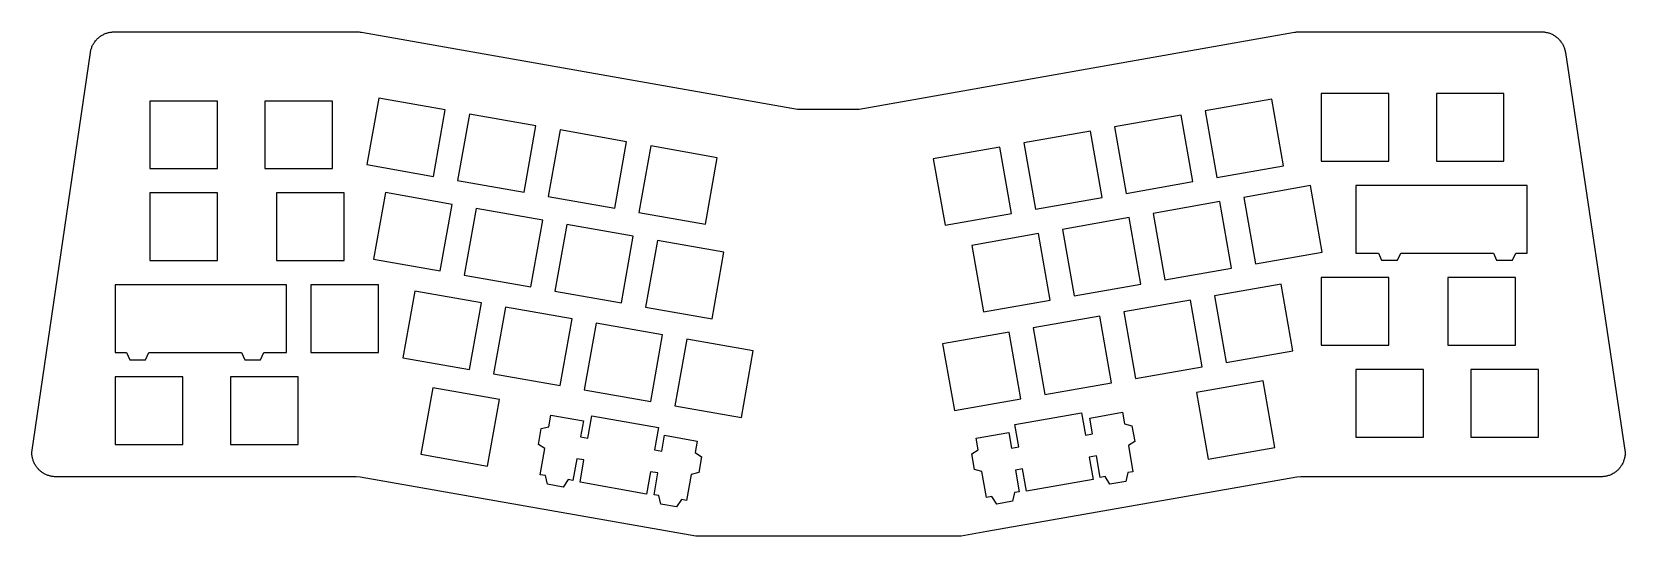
# Model space of a CAD drawing. Header units: millimetres. Extents: x 91 to 420, y -200 to -95.
import ezdxf

# ---------------------------------------------------------------- set-up
doc = ezdxf.new("R2010")
doc.units = ezdxf.units.MM
doc.layers.get('0').update_dxf_attribs({"color": 18, "true_color": 0x000000})

msp = doc.modelspace()

# ---------------------------------------------------------------- linework, layer by layer
for p, q in [((105.44, -95.68), (105.6, -95.61)), ((105.6, -95.61), (105.76, -95.54)), ((105.76, -95.54), (105.92, -95.48)), ((105.92, -95.48), (106.08, -95.43)), ((106.08, -95.43), (106.25, -95.38)), ((106.25, -95.38), (106.42, -95.33)), ((106.42, -95.33), (106.58, -95.29)), ((106.58, -95.29), (106.75, -95.26)), ((106.75, -95.26), (106.93, -95.23)), ((106.93, -95.23), (107.1, -95.21)), ((107.1, -95.21), (107.27, -95.2)), ((107.27, -95.2), (107.44, -95.19)), ((107.44, -95.19), (107.61, -95.19)), ((107.61, -95.19), (157.89, -95.18)), ((157.89, -95.18), (158.03, -95.18)), ((158.03, -95.18), (158.18, -95.19)), ((158.18, -95.19), (158.32, -95.2)), ((158.32, -95.2), (158.47, -95.22)), ((158.47, -95.22), (158.61, -95.23)), ((158.61, -95.23), (158.76, -95.26)), ((158.76, -95.26), (249.03, -111.21)), ((261.79, -111.21), (351.84, -95.25)), ((351.84, -95.25), (351.99, -95.23)), ((351.99, -95.23), (352.13, -95.21)), ((352.13, -95.21), (352.28, -95.19)), ((352.28, -95.19), (352.42, -95.18)), ((352.42, -95.18), (352.57, -95.17)), ((352.57, -95.17), (352.72, -95.17)), ((352.72, -95.17), (402.97, -95.17)), ((402.97, -95.17), (403.14, -95.18)), ((403.14, -95.18), (403.31, -95.18)), ((403.31, -95.18), (403.49, -95.2)), ((403.49, -95.2), (403.66, -95.22)), ((403.66, -95.22), (403.83, -95.25)), ((403.83, -95.25), (404, -95.28)), ((404, -95.28), (404.17, -95.32)), ((404.17, -95.32), (404.34, -95.36)), ((404.34, -95.36), (404.5, -95.41)), ((404.5, -95.41), (404.67, -95.47)), ((404.67, -95.47), (404.83, -95.53)), ((404.83, -95.53), (404.99, -95.6)), ((404.99, -95.6), (405.15, -95.67)), ((102.78, -98.92), (102.83, -98.75)), ((102.83, -98.75), (102.88, -98.59)), ((102.88, -98.59), (102.94, -98.42)), ((102.94, -98.42), (103, -98.26)), ((103, -98.26), (103.07, -98.1)), ((103.07, -98.1), (103.14, -97.95)), ((103.14, -97.95), (103.22, -97.79)), ((103.22, -97.79), (103.31, -97.64)), ((103.31, -97.64), (103.4, -97.5)), ((103.4, -97.5), (103.5, -97.35)), ((103.5, -97.35), (103.6, -97.21)), ((103.6, -97.21), (103.7, -97.07)), ((103.7, -97.07), (103.81, -96.94)), ((103.81, -96.94), (103.93, -96.81)), ((103.93, -96.81), (104.04, -96.69)), ((104.04, -96.69), (104.17, -96.56)), ((104.17, -96.56), (104.29, -96.45)), ((104.29, -96.45), (104.43, -96.33)), ((104.43, -96.33), (104.56, -96.23)), ((104.56, -96.23), (104.7, -96.12)), ((104.7, -96.12), (104.84, -96.03)), ((104.84, -96.03), (104.99, -95.93)), ((104.99, -95.93), (105.14, -95.84)), ((105.14, -95.84), (105.29, -95.76)), ((105.29, -95.76), (105.44, -95.68)), ((405.15, -95.67), (405.3, -95.75)), ((405.3, -95.75), (405.45, -95.83)), ((405.45, -95.83), (405.6, -95.92)), ((405.6, -95.92), (405.75, -96.02)), ((405.75, -96.02), (405.89, -96.12)), ((405.89, -96.12), (406.03, -96.22)), ((406.03, -96.22), (406.16, -96.33)), ((406.16, -96.33), (406.3, -96.44)), ((406.3, -96.44), (406.42, -96.56)), ((406.42, -96.56), (406.55, -96.68)), ((406.55, -96.68), (406.67, -96.81)), ((406.67, -96.81), (406.78, -96.94)), ((406.78, -96.94), (406.89, -97.07)), ((406.89, -97.07), (406.99, -97.21)), ((406.99, -97.21), (407.1, -97.35)), ((407.1, -97.35), (407.19, -97.5)), ((407.19, -97.5), (407.28, -97.65)), ((407.28, -97.65), (407.37, -97.8)), ((407.37, -97.8), (407.45, -97.95)), ((407.45, -97.95), (407.52, -98.11)), ((407.52, -98.11), (407.59, -98.27)), ((407.59, -98.27), (407.65, -98.43)), ((407.65, -98.43), (407.71, -98.59)), ((407.71, -98.59), (407.76, -98.76)), ((407.76, -98.76), (407.81, -98.93)), ((90.56, -182.33), (102.67, -99.42)), ((102.67, -99.42), (102.7, -99.25)), ((102.7, -99.25), (102.74, -99.08)), ((102.74, -99.08), (102.78, -98.92)), ((407.81, -98.93), (407.85, -99.09)), ((407.85, -99.09), (407.88, -99.26)), ((407.88, -99.26), (407.91, -99.44)), ((407.91, -99.44), (420.28, -182.33)), ((357.39, -107.97), (357.39, -121.97)), ((371.39, -107.97), (357.39, -107.97)), ((371.39, -121.97), (371.39, -107.97)), ((381.21, -107.97), (381.21, -121.97)), ((395.2, -107.97), (381.21, -107.97)), ((395.2, -121.97), (395.2, -107.97)), ((114.98, -109.5), (114.98, -123.5)), ((128.97, -109.5), (114.98, -109.5)), ((128.97, -123.5), (128.97, -109.5)), ((138.79, -109.5), (138.79, -123.5)), ((152.79, -109.5), (138.79, -109.5)), ((152.79, -123.5), (152.79, -109.5)), ((162.34, -108.88), (159.91, -122.67)), ((176.12, -111.32), (162.34, -108.88)), ((173.69, -125.1), (176.12, -111.32)), ((249.03, -111.21), (261.79, -111.21)), ((347.17, -109.1), (333.38, -111.53)), ((333.38, -111.53), (335.81, -125.32)), ((349.6, -122.89), (347.17, -109.1)), ((181.1, -112.19), (178.67, -125.98)), ((194.88, -114.62), (181.1, -112.19)), ((192.45, -128.41), (194.88, -114.62)), ((328.41, -112.41), (314.62, -114.84)), ((314.62, -114.84), (317.05, -128.63)), ((330.84, -126.2), (328.41, -112.41)), ((199.86, -115.5), (197.43, -129.29)), ((213.64, -117.93), (199.86, -115.5)), ((211.21, -131.72), (213.64, -117.93)), ((309.65, -115.72), (295.86, -118.15)), ((295.86, -118.15), (298.29, -131.93)), ((312.08, -129.5), (309.65, -115.72)), ((218.62, -118.81), (216.19, -132.6)), ((232.41, -121.24), (218.62, -118.81)), ((229.97, -135.03), (232.41, -121.24)), ((290.89, -119.03), (277.1, -121.46)), ((277.1, -121.46), (279.53, -135.24)), ((293.32, -132.81), (290.89, -119.03)), ((357.39, -121.97), (371.39, -121.97)), ((381.21, -121.97), (395.2, -121.97)), ((114.98, -123.5), (128.97, -123.5)), ((138.79, -123.5), (152.79, -123.5)), ((159.91, -122.67), (173.69, -125.1)), ((335.81, -125.32), (349.6, -122.89)), ((114.98, -128.55), (114.98, -142.55)), ((128.97, -128.55), (114.98, -128.55)), ((128.97, -142.55), (128.97, -128.55)), ((141.17, -128.55), (141.17, -142.55)), ((155.17, -128.55), (141.17, -128.55)), ((155.17, -142.55), (155.17, -128.55)), ((163.72, -128.47), (161.29, -142.26)), ((177.51, -130.9), (163.72, -128.47)), ((178.67, -125.98), (192.45, -128.41)), ((317.05, -128.63), (330.84, -126.2)), ((355.17, -127.03), (341.38, -129.47)), ((357.6, -140.82), (355.17, -127.03)), ((399.97, -127.02), (364.54, -127.02)), ((364.54, -127.02), (364.54, -141.02)), ((399.97, -141.02), (399.97, -127.02)), ((175.07, -144.69), (177.51, -130.9)), ((182.48, -131.78), (180.05, -145.57)), ((196.27, -134.21), (182.48, -131.78)), ((197.43, -129.29), (211.21, -131.72)), ((298.29, -131.93), (312.08, -129.5)), ((336.41, -130.34), (322.62, -132.77)), ((338.84, -144.13), (336.41, -130.34)), ((341.38, -129.47), (343.81, -143.25)), ((193.84, -148), (196.27, -134.21)), ((201.24, -135.09), (198.81, -148.87)), ((215.03, -137.52), (201.24, -135.09)), ((216.19, -132.6), (229.97, -135.03)), ((279.53, -135.24), (293.32, -132.81)), ((317.64, -133.65), (303.86, -136.08)), ((320.08, -147.44), (317.64, -133.65)), ((322.62, -132.77), (325.05, -146.56)), ((212.6, -151.31), (215.03, -137.52)), ((220, -138.4), (217.57, -152.18)), ((233.79, -140.83), (220, -138.4)), ((298.88, -136.96), (285.1, -139.39)), ((301.32, -150.75), (298.88, -136.96)), ((303.86, -136.08), (306.29, -149.87)), ((231.36, -154.61), (233.79, -140.83)), ((285.1, -139.39), (287.53, -153.18)), ((343.81, -143.25), (357.6, -140.82)), ((364.54, -141.02), (369.25, -141.02)), ((369.25, -141.02), (369.89, -142.49)), ((373.19, -142.49), (373.83, -141.02)), ((373.83, -141.02), (393.05, -141.02)), ((393.05, -141.02), (393.69, -142.49)), ((396.99, -142.49), (397.64, -141.02)), ((397.64, -141.02), (399.97, -141.02)), ((114.98, -142.55), (128.97, -142.55)), ((141.17, -142.55), (155.17, -142.55)), ((161.29, -142.26), (175.07, -144.69)), ((325.05, -146.56), (338.84, -144.13)), ((369.89, -142.49), (373.19, -142.49)), ((393.69, -142.49), (396.99, -142.49)), ((143.26, -147.6), (107.83, -147.6)), ((107.83, -147.6), (107.83, -161.6)), ((143.26, -161.6), (143.26, -147.6)), ((148.31, -147.6), (148.31, -161.6)), ((162.31, -147.6), (148.31, -147.6)), ((162.31, -161.6), (162.31, -147.6)), ((180.05, -145.57), (193.84, -148)), ((306.29, -149.87), (320.08, -147.44)), ((349.09, -147.45), (335.31, -149.88)), ((351.52, -161.24), (349.09, -147.45)), ((357.39, -146.07), (357.39, -160.07)), ((371.39, -146.07), (357.39, -146.07)), ((371.39, -160.07), (371.39, -146.07)), ((383.59, -146.07), (383.59, -160.07)), ((397.59, -146.07), (383.59, -146.07)), ((397.59, -160.07), (397.59, -146.07)), ((169.79, -148.89), (167.36, -162.67)), ((183.58, -151.32), (169.79, -148.89)), ((181.15, -165.1), (183.58, -151.32)), ((198.81, -148.87), (212.6, -151.31)), ((287.53, -153.18), (301.32, -150.75)), ((330.33, -150.76), (316.55, -153.19)), ((332.76, -164.54), (330.33, -150.76)), ((335.31, -149.88), (337.74, -163.67)), ((188.55, -152.19), (186.12, -165.98)), ((202.34, -154.63), (188.55, -152.19)), ((199.91, -168.41), (202.34, -154.63)), ((217.57, -152.18), (231.36, -154.61)), ((311.57, -154.07), (297.79, -156.5)), ((314, -167.85), (311.57, -154.07)), ((316.55, -153.19), (318.98, -166.97)), ((207.31, -155.5), (204.88, -169.29)), ((221.1, -157.93), (207.31, -155.5)), ((218.67, -171.72), (221.1, -157.93)), ((292.81, -157.37), (279.03, -159.8)), ((295.24, -171.16), (292.81, -157.37)), ((297.79, -156.5), (300.22, -170.28)), ((226.07, -158.81), (223.64, -172.6)), ((239.86, -161.24), (226.07, -158.81)), ((237.43, -175.03), (239.86, -161.24)), ((279.03, -159.8), (281.46, -173.59)), ((337.74, -163.67), (351.52, -161.24)), ((357.39, -160.07), (371.39, -160.07)), ((383.59, -160.07), (397.59, -160.07)), ((107.83, -161.6), (110.16, -161.6)), ((110.16, -161.6), (110.81, -163.07)), ((110.81, -163.07), (114.11, -163.07)), ((114.11, -163.07), (114.75, -161.6)), ((114.75, -161.6), (133.97, -161.6)), ((133.97, -161.6), (134.61, -163.07)), ((134.61, -163.07), (137.91, -163.07)), ((137.91, -163.07), (138.55, -161.6)), ((138.55, -161.6), (143.26, -161.6)), ((148.31, -161.6), (162.31, -161.6)), ((167.36, -162.67), (181.15, -165.1)), ((318.98, -166.97), (332.76, -164.54)), ((107.83, -166.65), (107.83, -180.65)), ((121.83, -166.65), (107.83, -166.65)), ((121.83, -180.65), (121.83, -166.65)), ((131.64, -166.65), (131.64, -180.65)), ((145.64, -166.65), (131.64, -166.65)), ((145.64, -180.65), (145.64, -166.65)), ((186.12, -165.98), (199.91, -168.41)), ((300.22, -170.28), (314, -167.85)), ((345.37, -167.45), (331.58, -169.88)), ((347.8, -181.24), (345.37, -167.45)), ((364.54, -165.12), (364.54, -179.12)), ((378.54, -165.12), (364.54, -165.12)), ((378.54, -179.12), (378.54, -165.12)), ((388.35, -165.12), (388.35, -179.12)), ((402.35, -165.12), (388.35, -165.12)), ((402.35, -179.12), (402.35, -165.12)), ((173.52, -168.89), (171.09, -182.67)), ((187.31, -171.32), (173.52, -168.89)), ((184.87, -185.11), (187.31, -171.32)), ((204.88, -169.29), (218.67, -171.72)), ((281.46, -173.59), (295.24, -171.16)), ((331.58, -169.88), (334.01, -183.67)), ((197.52, -176.98), (197.95, -174.58)), ((197.95, -174.58), (204.69, -175.77)), ((205.62, -179.31), (206.43, -174.68)), ((206.43, -174.68), (220.22, -177.11)), ((223.64, -172.6), (237.43, -175.03)), ((293.97, -176.5), (307.76, -174.07)), ((307.76, -174.07), (308.58, -178.7)), ((309.5, -175.16), (316.25, -173.97)), ((316.25, -173.97), (316.67, -176.37)), ((195.4, -180.61), (195.97, -177.36)), ((195.97, -177.36), (197.52, -176.98)), ((204.69, -175.77), (204.11, -179.05)), ((220.22, -177.11), (219.4, -181.74)), ((294.79, -181.13), (293.97, -176.5)), ((310.08, -178.44), (309.5, -175.16)), ((316.67, -176.37), (318.22, -176.75)), ((318.22, -176.75), (318.79, -180)), ((107.83, -180.65), (121.83, -180.65)), ((131.64, -180.65), (145.64, -180.65)), ((196.73, -181.49), (195.4, -180.61)), ((204.11, -179.05), (205.62, -179.31)), ((220.91, -182.01), (221.49, -178.73)), ((221.49, -178.73), (228.23, -179.92)), ((228.23, -179.92), (227.81, -182.32)), ((285.96, -179.31), (292.71, -178.12)), ((286.39, -181.71), (285.96, -179.31)), ((292.71, -178.12), (293.29, -181.4)), ((293.29, -181.4), (294.79, -181.13)), ((308.58, -178.7), (310.08, -178.44)), ((318.79, -180), (317.47, -180.88)), ((317.47, -180.88), (318.42, -186.28)), ((334.01, -183.67), (347.8, -181.24)), ((364.54, -179.12), (378.54, -179.12)), ((388.35, -179.12), (402.35, -179.12)), ((90.57, -182.5), (90.56, -182.33)), ((90.58, -182.67), (90.57, -182.5)), ((90.59, -182.84), (90.58, -182.67)), ((90.61, -183.01), (90.59, -182.84)), ((90.64, -183.18), (90.61, -183.01)), ((90.67, -183.34), (90.64, -183.18)), ((90.71, -183.51), (90.67, -183.34)), ((90.75, -183.68), (90.71, -183.51)), ((90.8, -183.84), (90.75, -183.68)), ((90.85, -184), (90.8, -183.84)), ((90.91, -184.16), (90.85, -184)), ((90.98, -184.32), (90.91, -184.16)), ((91.05, -184.47), (90.98, -184.32)), ((91.12, -184.63), (91.05, -184.47)), ((91.2, -184.78), (91.12, -184.63)), ((171.09, -182.67), (184.87, -185.11)), ((195.78, -186.89), (196.73, -181.49)), ((203.32, -183.58), (202.52, -188.08)), ((204.82, -183.84), (203.32, -183.58)), ((204, -188.47), (204.82, -183.84)), ((219.4, -181.74), (220.91, -182.01)), ((227.81, -182.32), (229.13, -183.2)), ((229.13, -183.2), (228.56, -186.45)), ((285.06, -182.59), (286.39, -181.71)), ((285.63, -185.84), (285.06, -182.59)), ((310.88, -182.97), (309.38, -183.23)), ((309.38, -183.23), (310.19, -187.86)), ((311.67, -187.47), (310.88, -182.97)), ((419.77, -184.52), (419.69, -184.68)), ((419.84, -184.36), (419.77, -184.52)), ((419.91, -184.2), (419.84, -184.36)), ((419.97, -184.04), (419.91, -184.2)), ((420.03, -183.88), (419.97, -184.04)), ((420.08, -183.71), (420.03, -183.88)), ((420.13, -183.54), (420.08, -183.71)), ((420.17, -183.37), (420.13, -183.54)), ((420.2, -183.2), (420.17, -183.37)), ((420.23, -183.03), (420.2, -183.2)), ((420.25, -182.85), (420.23, -183.03)), ((420.26, -182.68), (420.25, -182.85)), ((420.27, -182.51), (420.26, -182.68)), ((420.28, -182.33), (420.27, -182.51)), ((91.29, -184.93), (91.2, -184.78)), ((91.38, -185.07), (91.29, -184.93)), ((91.48, -185.21), (91.38, -185.07)), ((91.58, -185.35), (91.48, -185.21)), ((91.68, -185.48), (91.58, -185.35)), ((91.79, -185.61), (91.68, -185.48)), ((91.91, -185.74), (91.79, -185.61)), ((92.03, -185.86), (91.91, -185.74)), ((92.15, -185.98), (92.03, -185.86)), ((92.28, -186.1), (92.15, -185.98)), ((92.41, -186.21), (92.28, -186.1)), ((92.54, -186.31), (92.41, -186.21)), ((92.68, -186.41), (92.54, -186.31)), ((92.82, -186.51), (92.68, -186.41)), ((92.97, -186.6), (92.82, -186.51)), ((93.11, -186.69), (92.97, -186.6)), ((93.26, -186.77), (93.11, -186.69)), ((93.42, -186.84), (93.26, -186.77)), ((93.57, -186.91), (93.42, -186.84)), ((93.73, -186.98), (93.57, -186.91)), ((93.89, -187.04), (93.73, -186.98)), ((94.05, -187.09), (93.89, -187.04)), ((94.21, -187.14), (94.05, -187.09)), ((94.38, -187.19), (94.21, -187.14)), ((94.55, -187.22), (94.38, -187.19)), ((94.71, -187.26), (94.55, -187.22)), ((94.88, -187.28), (94.71, -187.26)), ((95.05, -187.3), (94.88, -187.28)), ((95.22, -187.32), (95.05, -187.3)), ((95.39, -187.33), (95.22, -187.32)), ((95.56, -187.33), (95.39, -187.33)), ((157.66, -187.33), (95.56, -187.33)), ((158.52, -187.4), (157.66, -187.33)), ((227.94, -199.62), (158.52, -187.4)), ((196.85, -187.08), (195.78, -186.89)), ((197.28, -188.88), (196.85, -187.08)), ((201.55, -187.91), (200.53, -189.45)), ((202.52, -188.08), (201.55, -187.91)), ((218.61, -186.27), (217.79, -190.9)), ((220.11, -186.54), (218.61, -186.27)), ((219.32, -191.04), (220.11, -186.54)), ((227.01, -186.83), (226.06, -192.23)), ((228.56, -186.45), (227.01, -186.83)), ((287.18, -186.22), (285.63, -185.84)), ((288.13, -191.62), (287.18, -186.22)), ((352.31, -187.41), (288.17, -198.69)), ((295.59, -185.66), (294.09, -185.93)), ((294.09, -185.93), (294.88, -190.43)), ((296.41, -190.29), (295.59, -185.66)), ((310.19, -187.86), (296.41, -190.29)), ((312.64, -187.3), (311.67, -187.47)), ((313.67, -188.84), (312.64, -187.3)), ((317.35, -186.47), (316.92, -188.27)), ((318.42, -186.28), (317.35, -186.47)), ((353.18, -187.33), (352.31, -187.41)), ((415.28, -187.33), (353.18, -187.33)), ((415.45, -187.33), (415.28, -187.33)), ((415.62, -187.32), (415.45, -187.33)), ((415.8, -187.3), (415.62, -187.32)), ((415.97, -187.28), (415.8, -187.3)), ((416.14, -187.25), (415.97, -187.28)), ((416.32, -187.22), (416.14, -187.25)), ((416.49, -187.18), (416.32, -187.22)), ((416.65, -187.14), (416.49, -187.18)), ((416.82, -187.09), (416.65, -187.14)), ((416.99, -187.03), (416.82, -187.09)), ((417.15, -186.97), (416.99, -187.03)), ((417.31, -186.9), (417.15, -186.97)), ((417.47, -186.82), (417.31, -186.9)), ((417.62, -186.75), (417.47, -186.82)), ((417.78, -186.66), (417.62, -186.75)), ((417.93, -186.57), (417.78, -186.66)), ((418.07, -186.48), (417.93, -186.57)), ((418.21, -186.38), (418.07, -186.48)), ((418.35, -186.27), (418.21, -186.38)), ((418.49, -186.16), (418.35, -186.27)), ((418.62, -186.05), (418.49, -186.16)), ((418.75, -185.93), (418.62, -186.05)), ((418.87, -185.8), (418.75, -185.93)), ((418.99, -185.68), (418.87, -185.8)), ((419.11, -185.54), (418.99, -185.68)), ((419.22, -185.41), (419.11, -185.54)), ((419.32, -185.27), (419.22, -185.41)), ((419.42, -185.13), (419.32, -185.27)), ((419.52, -184.98), (419.42, -185.13)), ((419.61, -184.83), (419.52, -184.98)), ((419.69, -184.68), (419.61, -184.83)), ((200.53, -189.45), (197.28, -188.88)), ((217.79, -190.9), (204, -188.47)), ((220.28, -191.21), (219.32, -191.04)), ((220.72, -193.01), (220.28, -191.21)), ((293.91, -190.6), (293.48, -192.4)), ((294.88, -190.43), (293.91, -190.6)), ((316.92, -188.27), (313.67, -188.84)), ((223.97, -193.58), (220.72, -193.01)), ((224.99, -192.05), (223.97, -193.58)), ((226.06, -192.23), (224.99, -192.05)), ((289.21, -191.44), (288.13, -191.62)), ((290.23, -192.97), (289.21, -191.44)), ((293.48, -192.4), (290.23, -192.97)), ((282.9, -199.62), (227.94, -199.62)), ((288.17, -198.69), (282.9, -199.62))]:
    msp.add_line(p, q)

doc.saveas('drawing.dxf')
